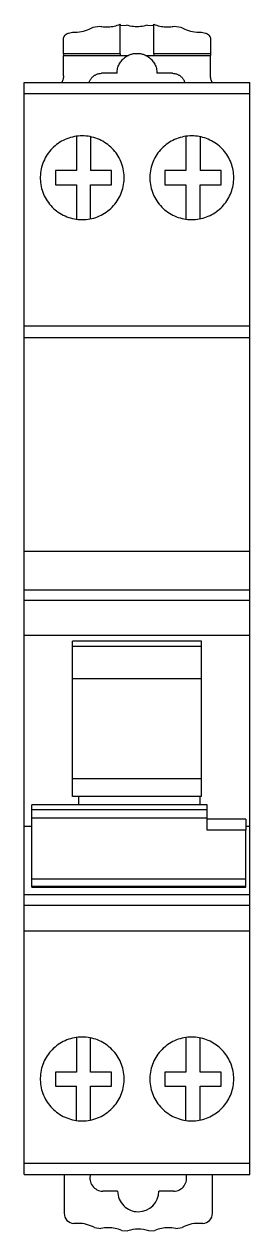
# Model space of a CAD drawing. Header units: millimetres. Extents: x 3609 to 5941, y 2453 to 3731.
# Drawn here: x 4960.2 to 4976.9, y 3361.1 to 3450.8 of the extents above; entities that cross this region are included whole.
import ezdxf

# ---------------------------------------------------------------- set-up
doc = ezdxf.new("R2010")
doc.units = ezdxf.units.MM

msp = doc.modelspace()

# ---------------------------------------------------------------- linework, layer by layer
for p, q in [((4965.133, 3450.499), (4965.272, 3450.576)), ((4965.272, 3450.576), (4965.753, 3450.654)), ((4965.753, 3450.654), (4965.843, 3450.636)), ((4965.843, 3450.636), (4965.933, 3450.621)), ((4965.933, 3450.621), (4966.023, 3450.61)), ((4966.023, 3450.61), (4966.112, 3450.602)), ((4966.112, 3450.602), (4966.201, 3450.597)), ((4966.201, 3450.597), (4966.289, 3450.595)), ((4966.289, 3450.595), (4966.403, 3450.598)), ((4966.403, 3450.598), (4966.516, 3450.606)), ((4966.516, 3450.606), (4966.628, 3450.619)), ((4966.628, 3450.619), (4966.74, 3450.637)), ((4966.74, 3450.637), (4966.851, 3450.66)), ((4966.851, 3450.66), (4966.962, 3450.688)), ((4966.962, 3450.688), (4967.072, 3450.722)), ((4967.072, 3450.722), (4967.182, 3450.762)), ((4967.182, 3450.762), (4967.291, 3450.807)), ((4967.299, 3450.747), (4967.291, 3450.807)), ((4967.291, 3448.596), (4967.291, 3450.807)), ((4967.291, 3450.747), (4967.299, 3450.747)), ((4967.303, 3450.715), (4967.299, 3450.747)), ((4967.303, 3450.715), (4967.76, 3450.737)), ((4967.889, 3450.697), (4967.76, 3450.737)), ((4968.018, 3450.665), (4967.889, 3450.697)), ((4968.148, 3450.64), (4968.018, 3450.665)), ((4968.277, 3450.623), (4968.148, 3450.64)), ((4968.406, 3450.612), (4968.277, 3450.623)), ((4968.536, 3450.609), (4968.406, 3450.612)), ((4968.665, 3450.612), (4968.536, 3450.609)), ((4968.795, 3450.623), (4968.665, 3450.612)), ((4968.924, 3450.64), (4968.795, 3450.623)), ((4969.053, 3450.665), (4968.924, 3450.64)), ((4969.183, 3450.697), (4969.053, 3450.665)), ((4969.312, 3450.737), (4969.183, 3450.697)), ((4969.312, 3450.737), (4969.769, 3450.715)), ((4969.769, 3450.715), (4969.773, 3450.747)), ((4969.773, 3450.747), (4969.781, 3450.807)), ((4969.773, 3450.747), (4969.781, 3450.747)), ((4969.781, 3450.807), (4969.89, 3450.762)), ((4969.781, 3448.596), (4969.781, 3450.807)), ((4969.89, 3450.762), (4970, 3450.723)), ((4970, 3450.723), (4970.111, 3450.689)), ((4970.111, 3450.689), (4970.222, 3450.66)), ((4970.222, 3450.66), (4970.334, 3450.637)), ((4970.334, 3450.637), (4970.446, 3450.619)), ((4970.446, 3450.619), (4970.559, 3450.606)), ((4970.559, 3450.606), (4970.672, 3450.598)), ((4970.672, 3450.598), (4970.786, 3450.596)), ((4970.786, 3450.596), (4970.873, 3450.597)), ((4970.873, 3450.597), (4970.961, 3450.602)), ((4970.961, 3450.602), (4971.049, 3450.61)), ((4971.049, 3450.61), (4971.137, 3450.621)), ((4971.137, 3450.621), (4971.226, 3450.635)), ((4971.226, 3450.635), (4971.315, 3450.652)), ((4971.315, 3450.652), (4971.795, 3450.576)), ((4971.795, 3450.576), (4971.934, 3450.499)), ((4963.078, 3448.596), (4963.079, 3449.722)), ((4963.079, 3449.722), (4963.082, 3449.75)), ((4963.082, 3449.75), (4963.087, 3449.778)), ((4963.087, 3449.778), (4963.093, 3449.804)), ((4963.093, 3449.804), (4963.101, 3449.829)), ((4963.101, 3449.829), (4963.109, 3449.853)), ((4963.109, 3449.853), (4963.119, 3449.876)), ((4963.119, 3449.876), (4963.13, 3449.898)), ((4963.13, 3449.898), (4963.142, 3449.919)), ((4963.142, 3449.919), (4963.156, 3449.939)), ((4963.156, 3449.939), (4963.17, 3449.959)), ((4963.17, 3449.959), (4963.184, 3449.977)), ((4963.184, 3449.977), (4963.2, 3449.995)), ((4963.2, 3449.995), (4963.217, 3450.012)), ((4963.217, 3450.012), (4963.234, 3450.029)), ((4963.234, 3450.029), (4963.252, 3450.045)), ((4963.252, 3450.045), (4963.272, 3450.059)), ((4963.272, 3450.059), (4963.292, 3450.073)), ((4963.292, 3450.073), (4963.313, 3450.086)), ((4963.313, 3450.086), (4963.336, 3450.098)), ((4963.336, 3450.098), (4963.36, 3450.108)), ((4963.36, 3450.108), (4963.385, 3450.118)), ((4963.385, 3450.118), (4963.412, 3450.126)), ((4963.412, 3450.126), (4963.44, 3450.133)), ((4963.44, 3450.133), (4963.753, 3450.218)), ((4963.753, 3450.218), (4963.785, 3450.216)), ((4963.785, 3450.216), (4963.818, 3450.214)), ((4963.818, 3450.214), (4963.85, 3450.213)), ((4963.85, 3450.213), (4963.882, 3450.212)), ((4963.882, 3450.212), (4963.914, 3450.211)), ((4963.914, 3450.211), (4963.945, 3450.211)), ((4963.945, 3450.211), (4964.101, 3450.216)), ((4964.101, 3450.216), (4964.255, 3450.23)), ((4964.255, 3450.23), (4964.407, 3450.252)), ((4964.407, 3450.252), (4964.556, 3450.284)), ((4964.556, 3450.284), (4964.704, 3450.324)), ((4964.704, 3450.324), (4964.849, 3450.373)), ((4964.849, 3450.373), (4964.992, 3450.432)), ((4964.992, 3450.432), (4965.133, 3450.499)), ((4971.934, 3450.499), (4972.076, 3450.432)), ((4972.076, 3450.432), (4972.219, 3450.373)), ((4972.219, 3450.373), (4972.365, 3450.324)), ((4972.365, 3450.324), (4972.513, 3450.284)), ((4972.513, 3450.284), (4972.663, 3450.252)), ((4972.663, 3450.252), (4972.815, 3450.23)), ((4972.815, 3450.23), (4972.969, 3450.216)), ((4972.969, 3450.216), (4973.126, 3450.211)), ((4973.126, 3450.211), (4973.158, 3450.211)), ((4973.158, 3450.211), (4973.19, 3450.212)), ((4973.19, 3450.212), (4973.222, 3450.213)), ((4973.222, 3450.213), (4973.254, 3450.214)), ((4973.254, 3450.214), (4973.286, 3450.216)), ((4973.286, 3450.216), (4973.319, 3450.218)), ((4973.319, 3450.218), (4973.632, 3450.133)), ((4973.632, 3450.133), (4973.66, 3450.126)), ((4973.66, 3450.126), (4973.686, 3450.118)), ((4973.686, 3450.118), (4973.712, 3450.108)), ((4973.712, 3450.108), (4973.735, 3450.097)), ((4973.735, 3450.097), (4973.758, 3450.086)), ((4973.758, 3450.086), (4973.78, 3450.073)), ((4973.78, 3450.073), (4973.8, 3450.059)), ((4973.8, 3450.059), (4973.819, 3450.044)), ((4973.819, 3450.044), (4973.837, 3450.029)), ((4973.837, 3450.029), (4973.855, 3450.012)), ((4973.855, 3450.012), (4973.871, 3449.995)), ((4973.871, 3449.995), (4973.887, 3449.977)), ((4973.887, 3449.977), (4973.902, 3449.959)), ((4973.902, 3449.959), (4973.916, 3449.939)), ((4973.916, 3449.939), (4973.929, 3449.919)), ((4973.929, 3449.919), (4973.941, 3449.898)), ((4973.941, 3449.898), (4973.952, 3449.876)), ((4973.952, 3449.876), (4973.962, 3449.853)), ((4973.962, 3449.853), (4973.971, 3449.829)), ((4973.971, 3449.829), (4973.978, 3449.804)), ((4973.978, 3449.804), (4973.984, 3449.778)), ((4973.984, 3449.778), (4973.989, 3449.75)), ((4973.989, 3449.75), (4973.993, 3449.722)), ((4973.993, 3449.722), (4973.994, 3448.596)), ((4963.077, 3446.956), (4963.078, 3448.485)), ((4967.291, 3448.596), (4963.078, 3448.596)), ((4963.078, 3448.596), (4963.078, 3448.485)), ((4963.078, 3448.485), (4967.291, 3448.485)), ((4967.216, 3447.829), (4967.256, 3447.902)), ((4967.256, 3447.902), (4967.3, 3447.972)), ((4967.291, 3448.596), (4967.291, 3448.485)), ((4967.291, 3448.485), (4967.888, 3448.485)), ((4967.3, 3447.972), (4967.348, 3448.04)), ((4967.348, 3448.04), (4967.4, 3448.105)), ((4967.4, 3448.105), (4967.456, 3448.168)), ((4967.456, 3448.168), (4967.516, 3448.228)), ((4967.516, 3448.228), (4967.581, 3448.286)), ((4967.581, 3448.286), (4967.65, 3448.34)), ((4967.65, 3448.34), (4967.724, 3448.392)), ((4967.724, 3448.392), (4967.803, 3448.44)), ((4967.803, 3448.44), (4967.888, 3448.485)), ((4967.888, 3448.485), (4967.953, 3448.515)), ((4967.953, 3448.515), (4968.018, 3448.541)), ((4968.018, 3448.541), (4968.082, 3448.563)), ((4968.082, 3448.563), (4968.147, 3448.583)), ((4968.147, 3448.583), (4968.212, 3448.599)), ((4968.212, 3448.599), (4968.277, 3448.612)), ((4968.277, 3448.612), (4968.342, 3448.621)), ((4968.342, 3448.621), (4968.406, 3448.628)), ((4968.406, 3448.628), (4968.471, 3448.632)), ((4968.471, 3448.632), (4968.536, 3448.634)), ((4968.536, 3448.634), (4968.601, 3448.632)), ((4968.601, 3448.632), (4968.665, 3448.628)), ((4968.665, 3448.628), (4968.73, 3448.621)), ((4968.73, 3448.621), (4968.795, 3448.612)), ((4968.795, 3448.612), (4968.86, 3448.599)), ((4968.86, 3448.599), (4968.925, 3448.583)), ((4968.925, 3448.583), (4968.989, 3448.563)), ((4968.989, 3448.563), (4969.054, 3448.541)), ((4969.054, 3448.541), (4969.119, 3448.515)), ((4969.119, 3448.515), (4969.184, 3448.485)), ((4969.184, 3448.485), (4969.781, 3448.485)), ((4969.184, 3448.485), (4969.269, 3448.44)), ((4969.269, 3448.44), (4969.348, 3448.392)), ((4969.348, 3448.392), (4969.422, 3448.34)), ((4969.422, 3448.34), (4969.491, 3448.286)), ((4969.491, 3448.286), (4969.556, 3448.228)), ((4969.556, 3448.228), (4969.616, 3448.168)), ((4969.616, 3448.168), (4969.672, 3448.105)), ((4969.672, 3448.105), (4969.724, 3448.04)), ((4969.724, 3448.04), (4969.772, 3447.972)), ((4969.772, 3447.972), (4969.816, 3447.902)), ((4973.994, 3448.596), (4969.781, 3448.596)), ((4969.781, 3448.596), (4969.781, 3448.485)), ((4969.781, 3448.485), (4973.994, 3448.485)), ((4969.816, 3447.902), (4969.856, 3447.829)), ((4973.994, 3448.596), (4973.994, 3448.485)), ((4973.995, 3446.956), (4973.994, 3448.485)), ((4965.314, 3446.948), (4965.35, 3446.975)), ((4965.35, 3446.975), (4965.389, 3447)), ((4965.389, 3447), (4965.429, 3447.024)), ((4965.429, 3447.024), (4965.471, 3447.047)), ((4965.471, 3447.047), (4965.515, 3447.067)), ((4965.515, 3447.067), (4965.561, 3447.086)), ((4965.561, 3447.086), (4965.61, 3447.103)), ((4965.61, 3447.103), (4965.661, 3447.118)), ((4965.661, 3447.118), (4965.715, 3447.131)), ((4965.715, 3447.131), (4965.773, 3447.141)), ((4965.773, 3447.141), (4965.835, 3447.147)), ((4965.835, 3447.147), (4965.902, 3447.149)), ((4967.051, 3447.149), (4965.902, 3447.149)), ((4967.051, 3447.149), (4967.054, 3447.245)), ((4967.054, 3447.245), (4967.063, 3447.337)), ((4967.063, 3447.337), (4967.077, 3447.426)), ((4967.077, 3447.426), (4967.096, 3447.512)), ((4967.096, 3447.512), (4967.12, 3447.595)), ((4967.12, 3447.595), (4967.148, 3447.676)), ((4967.148, 3447.676), (4967.18, 3447.754)), ((4967.18, 3447.754), (4967.216, 3447.829)), ((4969.856, 3447.829), (4969.892, 3447.754)), ((4969.892, 3447.754), (4969.924, 3447.676)), ((4969.924, 3447.676), (4969.952, 3447.595)), ((4969.952, 3447.595), (4969.975, 3447.512)), ((4969.975, 3447.512), (4969.994, 3447.426)), ((4969.994, 3447.426), (4970.009, 3447.337)), ((4970.009, 3447.337), (4970.017, 3447.245)), ((4970.017, 3447.245), (4970.02, 3447.149)), ((4971.17, 3447.149), (4970.02, 3447.149)), ((4971.17, 3447.149), (4971.237, 3447.147)), ((4971.237, 3447.147), (4971.299, 3447.141)), ((4971.299, 3447.141), (4971.357, 3447.131)), ((4971.357, 3447.131), (4971.411, 3447.118)), ((4971.411, 3447.118), (4971.462, 3447.103)), ((4971.462, 3447.103), (4971.511, 3447.086)), ((4971.511, 3447.086), (4971.557, 3447.067)), ((4971.557, 3447.067), (4971.601, 3447.047)), ((4971.601, 3447.047), (4971.643, 3447.024)), ((4971.643, 3447.024), (4971.683, 3447)), ((4971.683, 3447), (4971.721, 3446.975)), ((4971.721, 3446.975), (4971.758, 3446.948)), ((4960.156, 3445.649), (4960.156, 3446.479)), ((4960.156, 3446.479), (4976.916, 3446.479)), ((4962.979, 3446.535), (4962.948, 3446.479)), ((4963.006, 3446.595), (4962.979, 3446.535)), ((4963.029, 3446.658), (4963.006, 3446.595)), ((4963.049, 3446.724), (4963.029, 3446.658)), ((4963.064, 3446.796), (4963.049, 3446.724)), ((4963.074, 3446.873), (4963.064, 3446.796)), ((4963.077, 3446.956), (4963.074, 3446.873)), ((4964.989, 3446.479), (4965.003, 3446.523)), ((4965.003, 3446.523), (4965.02, 3446.566)), ((4965.02, 3446.566), (4965.039, 3446.607)), ((4965.039, 3446.607), (4965.059, 3446.647)), ((4965.059, 3446.647), (4965.081, 3446.685)), ((4965.081, 3446.685), (4965.105, 3446.722)), ((4965.105, 3446.722), (4965.13, 3446.758)), ((4965.13, 3446.758), (4965.157, 3446.793)), ((4965.157, 3446.793), (4965.185, 3446.827)), ((4965.185, 3446.827), (4965.215, 3446.859)), ((4965.215, 3446.859), (4965.246, 3446.89)), ((4965.246, 3446.89), (4965.279, 3446.919)), ((4965.279, 3446.919), (4965.314, 3446.948)), ((4971.758, 3446.948), (4971.792, 3446.919)), ((4971.792, 3446.919), (4971.825, 3446.89)), ((4971.825, 3446.89), (4971.857, 3446.859)), ((4971.857, 3446.859), (4971.887, 3446.827)), ((4971.887, 3446.827), (4971.915, 3446.793)), ((4971.915, 3446.793), (4971.942, 3446.758)), ((4971.942, 3446.758), (4971.967, 3446.722)), ((4971.967, 3446.722), (4971.99, 3446.685)), ((4971.99, 3446.685), (4972.013, 3446.647)), ((4972.013, 3446.647), (4972.033, 3446.607)), ((4972.033, 3446.607), (4972.051, 3446.566)), ((4972.051, 3446.566), (4972.068, 3446.523)), ((4972.068, 3446.523), (4972.083, 3446.479)), ((4973.998, 3446.873), (4973.995, 3446.956)), ((4974.008, 3446.796), (4973.998, 3446.873)), ((4974.023, 3446.724), (4974.008, 3446.796)), ((4974.042, 3446.658), (4974.023, 3446.724)), ((4974.066, 3446.595), (4974.042, 3446.658)), ((4974.093, 3446.535), (4974.066, 3446.595)), ((4974.123, 3446.479), (4974.093, 3446.535)), ((4976.916, 3445.649), (4976.916, 3446.479)), ((4960.156, 3428.378), (4960.156, 3445.649)), ((4960.156, 3445.649), (4976.916, 3445.649)), ((4976.916, 3428.378), (4976.916, 3445.649)), ((4964.319, 3442.494), (4964.173, 3442.484)), ((4964.466, 3442.498), (4964.319, 3442.494)), ((4964.613, 3442.494), (4964.466, 3442.498)), ((4964.758, 3442.484), (4964.613, 3442.494)), ((4972.459, 3442.494), (4972.314, 3442.484)), ((4972.606, 3442.498), (4972.459, 3442.494)), ((4972.747, 3442.494), (4972.606, 3442.498)), ((4972.886, 3442.485), (4972.747, 3442.494)), ((4962.342, 3441.662), (4962.238, 3441.561)), ((4962.451, 3441.759), (4962.342, 3441.662)), ((4962.564, 3441.851), (4962.451, 3441.759)), ((4962.682, 3441.937), (4962.564, 3441.851)), ((4962.804, 3442.018), (4962.682, 3441.937)), ((4962.929, 3442.093), (4962.804, 3442.018)), ((4963.058, 3442.162), (4962.929, 3442.093)), ((4963.19, 3442.225), (4963.058, 3442.162)), ((4963.325, 3442.282), (4963.19, 3442.225)), ((4963.463, 3442.332), (4963.325, 3442.282)), ((4963.602, 3442.376), (4963.463, 3442.332)), ((4963.744, 3442.413), (4963.602, 3442.376)), ((4963.886, 3442.443), (4963.744, 3442.413)), ((4964.029, 3442.467), (4963.886, 3442.443)), ((4964.173, 3442.484), (4964.029, 3442.467)), ((4964.035, 3442.468), (4964.035, 3439.919)), ((4964.903, 3442.467), (4964.758, 3442.484)), ((4965.046, 3442.443), (4964.903, 3442.467)), ((4965.188, 3442.413), (4965.046, 3442.443)), ((4965.088, 3442.435), (4965.088, 3439.919)), ((4965.329, 3442.375), (4965.188, 3442.413)), ((4965.469, 3442.332), (4965.329, 3442.375)), ((4965.606, 3442.281), (4965.469, 3442.332)), ((4965.742, 3442.225), (4965.606, 3442.281)), ((4965.874, 3442.161), (4965.742, 3442.225)), ((4966.003, 3442.092), (4965.874, 3442.161)), ((4966.128, 3442.017), (4966.003, 3442.092)), ((4966.25, 3441.936), (4966.128, 3442.017)), ((4966.368, 3441.85), (4966.25, 3441.936)), ((4966.481, 3441.758), (4966.368, 3441.85)), ((4966.59, 3441.662), (4966.481, 3441.758)), ((4966.695, 3441.56), (4966.59, 3441.662)), ((4970.482, 3441.662), (4970.378, 3441.56)), ((4970.591, 3441.759), (4970.482, 3441.662)), ((4970.705, 3441.851), (4970.591, 3441.759)), ((4970.822, 3441.937), (4970.705, 3441.851)), ((4970.944, 3442.018), (4970.822, 3441.937)), ((4971.07, 3442.093), (4970.944, 3442.018)), ((4971.199, 3442.162), (4971.07, 3442.093)), ((4971.331, 3442.225), (4971.199, 3442.162)), ((4971.466, 3442.282), (4971.331, 3442.225)), ((4971.603, 3442.332), (4971.466, 3442.282)), ((4971.743, 3442.376), (4971.603, 3442.332)), ((4971.884, 3442.413), (4971.743, 3442.376)), ((4972.026, 3442.443), (4971.884, 3442.413)), ((4972.169, 3442.467), (4972.026, 3442.443)), ((4972.314, 3442.484), (4972.169, 3442.467)), ((4972.175, 3442.468), (4972.175, 3439.919)), ((4973.024, 3442.47), (4972.886, 3442.485)), ((4973.161, 3442.448), (4973.024, 3442.47)), ((4973.298, 3442.42), (4973.161, 3442.448)), ((4973.229, 3442.435), (4973.229, 3439.919)), ((4973.433, 3442.386), (4973.298, 3442.42)), ((4973.567, 3442.346), (4973.433, 3442.386)), ((4973.699, 3442.3), (4973.567, 3442.346)), ((4973.829, 3442.248), (4973.699, 3442.3)), ((4973.957, 3442.19), (4973.829, 3442.248)), ((4974.081, 3442.127), (4973.957, 3442.19)), ((4974.203, 3442.058), (4974.081, 3442.127)), ((4974.321, 3441.984), (4974.203, 3442.058)), ((4974.436, 3441.904), (4974.321, 3441.984)), ((4974.547, 3441.82), (4974.436, 3441.904)), ((4974.654, 3441.73), (4974.547, 3441.82)), ((4974.758, 3441.636), (4974.654, 3441.73)), ((4974.857, 3441.537), (4974.758, 3441.636)), ((4961.654, 3440.726), (4961.594, 3440.593)), ((4961.72, 3440.856), (4961.654, 3440.726)), ((4961.792, 3440.983), (4961.72, 3440.856)), ((4961.87, 3441.106), (4961.792, 3440.983)), ((4961.954, 3441.226), (4961.87, 3441.106)), ((4962.043, 3441.342), (4961.954, 3441.226)), ((4962.138, 3441.454), (4962.043, 3441.342)), ((4962.238, 3441.561), (4962.138, 3441.454)), ((4966.794, 3441.453), (4966.695, 3441.56)), ((4966.889, 3441.341), (4966.794, 3441.453)), ((4966.978, 3441.225), (4966.889, 3441.341)), ((4967.062, 3441.105), (4966.978, 3441.225)), ((4967.14, 3440.982), (4967.062, 3441.105)), ((4967.212, 3440.855), (4967.14, 3440.982)), ((4967.278, 3440.725), (4967.212, 3440.855)), ((4967.337, 3440.593), (4967.278, 3440.725)), ((4969.794, 3440.726), (4969.735, 3440.593)), ((4969.86, 3440.856), (4969.794, 3440.726)), ((4969.932, 3440.983), (4969.86, 3440.856)), ((4970.01, 3441.106), (4969.932, 3440.983)), ((4970.094, 3441.226), (4970.01, 3441.106)), ((4970.184, 3441.342), (4970.094, 3441.226)), ((4970.278, 3441.454), (4970.184, 3441.342)), ((4970.378, 3441.56), (4970.278, 3441.454)), ((4974.951, 3441.434), (4974.857, 3441.537)), ((4975.041, 3441.327), (4974.951, 3441.434)), ((4975.126, 3441.216), (4975.041, 3441.327)), ((4975.205, 3441.101), (4975.126, 3441.216)), ((4975.28, 3440.982), (4975.205, 3441.101)), ((4975.349, 3440.861), (4975.28, 3440.982)), ((4975.413, 3440.736), (4975.349, 3440.861)), ((4975.471, 3440.609), (4975.413, 3440.736)), ((4961.391, 3439.892), (4961.371, 3439.747)), ((4961.419, 3440.036), (4961.391, 3439.892)), ((4961.453, 3440.179), (4961.419, 3440.036)), ((4961.494, 3440.32), (4961.453, 3440.179)), ((4961.541, 3440.458), (4961.494, 3440.32)), ((4961.594, 3440.593), (4961.541, 3440.458)), ((4962.472, 3439.919), (4962.472, 3438.865)), ((4964.035, 3439.919), (4962.472, 3439.919)), ((4966.651, 3439.919), (4965.088, 3439.919)), ((4966.651, 3438.865), (4966.651, 3439.919)), ((4967.391, 3440.457), (4967.337, 3440.593)), ((4967.438, 3440.319), (4967.391, 3440.457)), ((4967.478, 3440.179), (4967.438, 3440.319)), ((4967.512, 3440.036), (4967.478, 3440.179)), ((4967.54, 3439.892), (4967.512, 3440.036)), ((4967.56, 3439.748), (4967.54, 3439.892)), ((4969.532, 3439.892), (4969.511, 3439.747)), ((4969.559, 3440.036), (4969.532, 3439.892)), ((4969.593, 3440.179), (4969.559, 3440.036)), ((4969.634, 3440.319), (4969.593, 3440.179)), ((4969.681, 3440.458), (4969.634, 3440.319)), ((4969.735, 3440.593), (4969.681, 3440.458)), ((4970.612, 3439.919), (4970.612, 3438.865)), ((4972.175, 3439.919), (4970.612, 3439.919)), ((4974.792, 3439.919), (4973.229, 3439.919)), ((4974.792, 3438.865), (4974.792, 3439.919)), ((4975.523, 3440.479), (4975.471, 3440.609)), ((4975.569, 3440.346), (4975.523, 3440.479)), ((4975.61, 3440.212), (4975.569, 3440.346)), ((4975.644, 3440.077), (4975.61, 3440.212)), ((4975.672, 3439.94), (4975.644, 3440.077)), ((4975.694, 3439.803), (4975.672, 3439.94)), ((4975.71, 3439.664), (4975.694, 3439.803)), ((4961.357, 3439.602), (4961.35, 3439.457)), ((4961.35, 3439.457), (4961.35, 3439.311)), ((4961.35, 3439.311), (4961.357, 3439.165)), ((4961.371, 3439.747), (4961.357, 3439.602)), ((4961.357, 3439.165), (4961.37, 3439.02)), ((4961.37, 3439.02), (4961.391, 3438.875)), ((4967.54, 3438.875), (4967.561, 3439.02)), ((4967.574, 3439.602), (4967.56, 3439.748)), ((4967.561, 3439.02), (4967.575, 3439.166)), ((4967.581, 3439.457), (4967.574, 3439.602)), ((4967.575, 3439.166), (4967.581, 3439.311)), ((4967.581, 3439.311), (4967.581, 3439.457)), ((4969.497, 3439.602), (4969.49, 3439.456)), ((4969.49, 3439.456), (4969.49, 3439.311)), ((4969.49, 3439.311), (4969.497, 3439.165)), ((4969.511, 3439.747), (4969.497, 3439.602)), ((4969.497, 3439.165), (4969.511, 3439.02)), ((4969.511, 3439.02), (4969.532, 3438.875)), ((4975.673, 3438.829), (4975.695, 3438.967)), ((4975.695, 3438.967), (4975.71, 3439.105)), ((4975.719, 3439.525), (4975.71, 3439.664)), ((4975.71, 3439.105), (4975.719, 3439.244)), ((4975.723, 3439.385), (4975.719, 3439.525)), ((4975.719, 3439.244), (4975.723, 3439.385)), ((4961.391, 3438.875), (4961.418, 3438.731)), ((4961.418, 3438.731), (4961.452, 3438.588)), ((4961.452, 3438.588), (4961.493, 3438.448)), ((4961.493, 3438.448), (4961.54, 3438.31)), ((4961.54, 3438.31), (4961.593, 3438.174)), ((4961.593, 3438.174), (4961.653, 3438.041)), ((4961.653, 3438.041), (4961.719, 3437.911)), ((4962.472, 3438.865), (4964.035, 3438.865)), ((4964.035, 3438.865), (4964.035, 3436.297)), ((4965.088, 3438.865), (4966.651, 3438.865)), ((4965.088, 3436.33), (4965.088, 3438.865)), ((4967.212, 3437.91), (4967.278, 3438.041)), ((4967.278, 3438.041), (4967.338, 3438.173)), ((4967.338, 3438.173), (4967.391, 3438.309)), ((4967.391, 3438.309), (4967.438, 3438.448)), ((4967.438, 3438.448), (4967.479, 3438.588)), ((4967.479, 3438.588), (4967.513, 3438.731)), ((4967.513, 3438.731), (4967.54, 3438.875)), ((4969.532, 3438.875), (4969.559, 3438.731)), ((4969.559, 3438.731), (4969.593, 3438.588)), ((4969.593, 3438.588), (4969.633, 3438.448)), ((4969.633, 3438.448), (4969.68, 3438.309)), ((4969.68, 3438.309), (4969.734, 3438.174)), ((4969.734, 3438.174), (4969.793, 3438.041)), ((4969.793, 3438.041), (4969.859, 3437.911)), ((4970.612, 3438.865), (4972.175, 3438.865)), ((4972.175, 3438.865), (4972.175, 3436.297)), ((4973.229, 3438.865), (4974.792, 3438.865)), ((4973.229, 3436.33), (4973.229, 3438.865)), ((4975.351, 3437.908), (4975.415, 3438.033)), ((4975.415, 3438.033), (4975.473, 3438.161)), ((4975.473, 3438.161), (4975.525, 3438.291)), ((4975.525, 3438.291), (4975.571, 3438.423)), ((4975.571, 3438.423), (4975.611, 3438.557)), ((4975.611, 3438.557), (4975.645, 3438.693)), ((4975.645, 3438.693), (4975.673, 3438.829)), ((4961.719, 3437.911), (4961.791, 3437.784)), ((4961.791, 3437.784), (4961.869, 3437.661)), ((4961.869, 3437.661), (4961.953, 3437.54)), ((4961.953, 3437.54), (4962.042, 3437.424)), ((4962.042, 3437.424), (4962.137, 3437.313)), ((4962.137, 3437.313), (4962.236, 3437.206)), ((4962.236, 3437.206), (4962.341, 3437.104)), ((4962.341, 3437.104), (4962.45, 3437.007)), ((4966.48, 3437.006), (4966.59, 3437.103)), ((4966.59, 3437.103), (4966.694, 3437.205)), ((4966.694, 3437.205), (4966.794, 3437.312)), ((4966.794, 3437.312), (4966.888, 3437.424)), ((4966.888, 3437.424), (4966.978, 3437.54)), ((4966.978, 3437.54), (4967.062, 3437.66)), ((4967.062, 3437.66), (4967.14, 3437.783)), ((4967.14, 3437.783), (4967.212, 3437.91)), ((4969.859, 3437.911), (4969.931, 3437.784)), ((4969.931, 3437.784), (4970.009, 3437.66)), ((4970.009, 3437.66), (4970.093, 3437.54)), ((4970.093, 3437.54), (4970.183, 3437.424)), ((4970.183, 3437.424), (4970.277, 3437.313)), ((4970.277, 3437.313), (4970.377, 3437.206)), ((4970.377, 3437.206), (4970.481, 3437.104)), ((4970.481, 3437.104), (4970.59, 3437.007)), ((4974.657, 3437.037), (4974.76, 3437.131)), ((4974.76, 3437.131), (4974.859, 3437.23)), ((4974.859, 3437.23), (4974.954, 3437.334)), ((4974.954, 3437.334), (4975.043, 3437.441)), ((4975.043, 3437.441), (4975.128, 3437.553)), ((4975.128, 3437.553), (4975.208, 3437.668)), ((4975.208, 3437.668), (4975.282, 3437.786)), ((4975.282, 3437.786), (4975.351, 3437.908)), ((4962.45, 3437.007), (4962.563, 3436.915)), ((4962.563, 3436.915), (4962.681, 3436.829)), ((4962.681, 3436.829), (4962.803, 3436.748)), ((4962.803, 3436.748), (4962.929, 3436.673)), ((4962.929, 3436.673), (4963.058, 3436.604)), ((4963.058, 3436.604), (4963.19, 3436.54)), ((4963.19, 3436.54), (4963.325, 3436.484)), ((4963.325, 3436.484), (4963.463, 3436.433)), ((4963.463, 3436.433), (4963.602, 3436.39)), ((4963.602, 3436.39), (4963.743, 3436.352)), ((4963.743, 3436.352), (4963.885, 3436.322)), ((4963.885, 3436.322), (4964.029, 3436.298)), ((4964.029, 3436.298), (4964.173, 3436.281)), ((4964.173, 3436.281), (4964.319, 3436.271)), ((4964.319, 3436.271), (4964.466, 3436.267)), ((4964.466, 3436.267), (4964.612, 3436.271)), ((4964.612, 3436.271), (4964.758, 3436.281)), ((4964.758, 3436.281), (4964.902, 3436.298)), ((4964.902, 3436.298), (4965.045, 3436.322)), ((4965.045, 3436.322), (4965.187, 3436.352)), ((4965.187, 3436.352), (4965.329, 3436.389)), ((4965.329, 3436.389), (4965.468, 3436.433)), ((4965.468, 3436.433), (4965.606, 3436.483)), ((4965.606, 3436.483), (4965.741, 3436.54)), ((4965.741, 3436.54), (4965.873, 3436.603)), ((4965.873, 3436.603), (4966.002, 3436.672)), ((4966.002, 3436.672), (4966.127, 3436.747)), ((4966.127, 3436.747), (4966.249, 3436.828)), ((4966.249, 3436.828), (4966.367, 3436.914)), ((4966.367, 3436.914), (4966.48, 3437.006)), ((4970.59, 3437.007), (4970.704, 3436.915)), ((4970.704, 3436.915), (4970.822, 3436.829)), ((4970.822, 3436.829), (4970.944, 3436.748)), ((4970.944, 3436.748), (4971.069, 3436.673)), ((4971.069, 3436.673), (4971.198, 3436.603)), ((4971.198, 3436.603), (4971.331, 3436.54)), ((4971.331, 3436.54), (4971.466, 3436.484)), ((4971.466, 3436.484), (4971.603, 3436.433)), ((4971.603, 3436.433), (4971.743, 3436.39)), ((4971.743, 3436.39), (4971.884, 3436.352)), ((4971.884, 3436.352), (4972.026, 3436.322)), ((4972.026, 3436.322), (4972.169, 3436.298)), ((4972.169, 3436.298), (4972.314, 3436.281)), ((4972.314, 3436.281), (4972.459, 3436.271)), ((4972.459, 3436.271), (4972.606, 3436.267)), ((4972.606, 3436.267), (4972.747, 3436.271)), ((4972.747, 3436.271), (4972.886, 3436.28)), ((4972.886, 3436.28), (4973.024, 3436.296)), ((4973.024, 3436.296), (4973.161, 3436.317)), ((4973.161, 3436.317), (4973.298, 3436.345)), ((4973.298, 3436.345), (4973.434, 3436.379)), ((4973.434, 3436.379), (4973.568, 3436.42)), ((4973.568, 3436.42), (4973.7, 3436.466)), ((4973.7, 3436.466), (4973.83, 3436.518)), ((4973.83, 3436.518), (4973.958, 3436.576)), ((4973.958, 3436.576), (4974.083, 3436.639)), ((4974.083, 3436.639), (4974.204, 3436.708)), ((4974.204, 3436.708), (4974.323, 3436.783)), ((4974.323, 3436.783), (4974.438, 3436.862)), ((4974.438, 3436.862), (4974.549, 3436.947)), ((4974.549, 3436.947), (4974.657, 3437.037)), ((4960.156, 3427.498), (4960.156, 3428.378)), ((4960.156, 3428.378), (4976.916, 3428.378)), ((4976.916, 3427.498), (4976.916, 3428.378)), ((4960.156, 3411.618), (4960.156, 3427.498)), ((4960.156, 3427.498), (4976.916, 3427.498)), ((4976.916, 3411.618), (4976.916, 3427.498)), ((4960.156, 3408.745), (4960.156, 3411.618)), ((4960.156, 3411.618), (4976.916, 3411.618)), ((4976.916, 3408.745), (4976.916, 3411.618)), ((4960.156, 3407.979), (4960.156, 3408.745)), ((4960.156, 3408.745), (4976.916, 3408.745)), ((4976.916, 3407.979), (4976.916, 3408.745)), ((4960.156, 3405.377), (4960.156, 3407.979)), ((4960.156, 3407.979), (4976.916, 3407.979)), ((4976.916, 3405.377), (4976.916, 3407.979)), ((4960.156, 3391.173), (4960.156, 3405.377)), ((4960.156, 3405.377), (4976.916, 3405.377)), ((4963.747, 3393.373), (4963.747, 3404.92)), ((4973.324, 3404.92), (4963.747, 3404.92)), ((4973.324, 3393.373), (4973.324, 3404.92)), ((4976.916, 3391.173), (4976.916, 3405.377)), ((4973.324, 3404.513), (4963.747, 3404.513)), ((4973.324, 3402.12), (4963.747, 3402.12)), ((4963.747, 3394.712), (4973.324, 3394.712)), ((4964.226, 3393.373), (4963.747, 3393.373)), ((4973.229, 3393.373), (4964.226, 3393.373)), ((4964.226, 3392.749), (4964.226, 3393.373)), ((4973.324, 3393.373), (4973.229, 3393.373)), ((4973.229, 3392.749), (4973.229, 3393.373)), ((4973.755, 3392.749), (4960.731, 3392.749)), ((4960.731, 3392.392), (4960.731, 3392.749)), ((4960.731, 3391.793), (4960.731, 3392.392)), ((4960.731, 3392.392), (4973.755, 3392.392)), ((4973.755, 3392.392), (4973.755, 3392.749)), ((4973.755, 3391.793), (4973.755, 3392.392)), ((4976.916, 3386.088), (4976.916, 3392.462)), ((4960.731, 3391.793), (4973.755, 3391.793)), ((4960.731, 3391.6), (4960.731, 3391.793)), ((4960.731, 3391.397), (4960.731, 3391.6)), ((4960.731, 3391.186), (4960.731, 3391.397)), ((4973.755, 3391.671), (4973.755, 3391.793)), ((4976.628, 3391.685), (4973.755, 3391.685)), ((4973.755, 3391.544), (4973.755, 3391.671)), ((4973.755, 3391.414), (4973.755, 3391.544)), ((4973.755, 3391.28), (4973.755, 3391.414)), ((4976.628, 3391.685), (4976.628, 3390.858)), ((4960.156, 3386.088), (4960.156, 3391.173)), ((4960.156, 3391.173), (4960.731, 3391.173)), ((4960.731, 3390.966), (4960.731, 3391.186)), ((4960.731, 3390.739), (4960.731, 3390.966)), ((4960.731, 3390.505), (4960.731, 3390.739)), ((4960.731, 3390.266), (4960.731, 3390.505)), ((4973.755, 3391.142), (4973.755, 3391.28)), ((4973.755, 3391.002), (4973.755, 3391.142)), ((4973.755, 3390.858), (4973.755, 3391.002)), ((4976.628, 3390.858), (4973.755, 3390.858)), ((4976.628, 3391.173), (4976.916, 3391.173)), ((4976.628, 3390.682), (4976.628, 3390.858)), ((4976.628, 3390.503), (4976.628, 3390.682)), ((4976.628, 3390.32), (4976.628, 3390.503)), ((4960.731, 3390.021), (4960.731, 3390.266)), ((4960.731, 3389.772), (4960.731, 3390.021)), ((4960.731, 3389.521), (4960.731, 3389.772)), ((4976.628, 3390.135), (4976.628, 3390.32)), ((4976.628, 3389.947), (4976.628, 3390.135)), ((4976.628, 3389.756), (4976.628, 3389.947)), ((4976.628, 3389.564), (4976.628, 3389.756)), ((4976.628, 3389.37), (4976.628, 3389.564)), ((4960.731, 3389.266), (4960.731, 3389.521)), ((4960.731, 3389.01), (4960.731, 3389.266)), ((4960.731, 3388.754), (4960.731, 3389.01)), ((4960.731, 3388.498), (4960.731, 3388.754)), ((4976.628, 3389.175), (4976.628, 3389.37)), ((4976.628, 3388.979), (4976.628, 3389.175)), ((4976.628, 3388.783), (4976.628, 3388.979)), ((4976.628, 3388.587), (4976.628, 3388.783)), ((4960.731, 3388.243), (4960.731, 3388.498)), ((4960.731, 3387.99), (4960.731, 3388.243)), ((4960.731, 3387.74), (4960.731, 3387.99)), ((4976.628, 3388.392), (4976.628, 3388.587)), ((4976.628, 3388.198), (4976.628, 3388.392)), ((4976.628, 3388.005), (4976.628, 3388.198)), ((4976.628, 3387.813), (4976.628, 3388.005)), ((4976.628, 3387.624), (4976.628, 3387.813)), ((4960.731, 3387.494), (4960.731, 3387.74)), ((4960.731, 3387.252), (4960.731, 3387.494)), ((4960.731, 3387.252), (4976.628, 3387.252)), ((4960.731, 3386.706), (4960.731, 3387.252)), ((4976.628, 3387.437), (4976.628, 3387.624)), ((4976.628, 3387.252), (4976.628, 3387.437)), ((4976.628, 3386.706), (4976.628, 3387.252)), ((4960.156, 3385.281), (4960.156, 3386.088)), ((4960.156, 3386.088), (4976.916, 3386.088)), ((4960.731, 3386.614), (4960.731, 3386.706)), ((4960.731, 3386.706), (4976.628, 3386.706)), ((4960.731, 3386.614), (4976.628, 3386.614)), ((4976.628, 3386.614), (4976.628, 3386.706)), ((4976.916, 3385.281), (4976.916, 3386.088)), ((4960.156, 3383.366), (4960.156, 3385.281)), ((4960.156, 3385.281), (4976.916, 3385.281)), ((4976.916, 3383.366), (4976.916, 3385.281)), ((4960.156, 3366.095), (4960.156, 3383.366)), ((4960.156, 3383.366), (4976.916, 3383.366)), ((4976.916, 3366.095), (4976.916, 3383.366)), ((4963.191, 3375.204), (4963.058, 3375.141)), ((4963.326, 3375.261), (4963.191, 3375.204)), ((4963.463, 3375.311), (4963.326, 3375.261)), ((4963.603, 3375.355), (4963.463, 3375.311)), ((4963.744, 3375.392), (4963.603, 3375.355)), ((4963.886, 3375.422), (4963.744, 3375.392)), ((4964.029, 3375.446), (4963.886, 3375.422)), ((4964.173, 3375.463), (4964.029, 3375.446)), ((4964.035, 3375.447), (4964.035, 3372.879)), ((4964.319, 3375.473), (4964.173, 3375.463)), ((4964.466, 3375.477), (4964.319, 3375.473)), ((4964.613, 3375.473), (4964.466, 3375.477)), ((4964.758, 3375.463), (4964.613, 3375.473)), ((4964.903, 3375.446), (4964.758, 3375.463)), ((4965.046, 3375.422), (4964.903, 3375.446)), ((4965.188, 3375.392), (4965.046, 3375.422)), ((4965.088, 3372.879), (4965.088, 3375.414)), ((4965.329, 3375.355), (4965.188, 3375.392)), ((4965.469, 3375.311), (4965.329, 3375.355)), ((4965.606, 3375.261), (4965.469, 3375.311)), ((4965.741, 3375.204), (4965.606, 3375.261)), ((4965.873, 3375.141), (4965.741, 3375.204)), ((4971.331, 3375.204), (4971.199, 3375.141)), ((4971.466, 3375.261), (4971.331, 3375.204)), ((4971.604, 3375.311), (4971.466, 3375.261)), ((4971.743, 3375.355), (4971.604, 3375.311)), ((4971.884, 3375.392), (4971.743, 3375.355)), ((4972.026, 3375.422), (4971.884, 3375.392)), ((4972.17, 3375.446), (4972.026, 3375.422)), ((4972.314, 3375.463), (4972.17, 3375.446)), ((4972.175, 3375.447), (4972.175, 3372.879)), ((4972.459, 3375.473), (4972.314, 3375.463)), ((4972.606, 3375.477), (4972.459, 3375.473)), ((4972.747, 3375.474), (4972.606, 3375.477)), ((4972.886, 3375.464), (4972.747, 3375.474)), ((4973.024, 3375.449), (4972.886, 3375.464)), ((4973.162, 3375.427), (4973.024, 3375.449)), ((4973.298, 3375.399), (4973.162, 3375.427)), ((4973.229, 3372.879), (4973.229, 3375.414)), ((4973.434, 3375.365), (4973.298, 3375.399)), ((4973.568, 3375.325), (4973.434, 3375.365)), ((4973.7, 3375.278), (4973.568, 3375.325)), ((4973.83, 3375.226), (4973.7, 3375.278)), ((4973.958, 3375.169), (4973.83, 3375.226)), ((4962.043, 3374.321), (4961.953, 3374.205)), ((4962.138, 3374.432), (4962.043, 3374.321)), ((4962.237, 3374.539), (4962.138, 3374.432)), ((4962.342, 3374.641), (4962.237, 3374.539)), ((4962.451, 3374.738), (4962.342, 3374.641)), ((4962.564, 3374.83), (4962.451, 3374.738)), ((4962.682, 3374.916), (4962.564, 3374.83)), ((4962.804, 3374.997), (4962.682, 3374.916)), ((4962.929, 3375.072), (4962.804, 3374.997)), ((4963.058, 3375.141), (4962.929, 3375.072)), ((4966.003, 3375.071), (4965.873, 3375.141)), ((4966.128, 3374.996), (4966.003, 3375.071)), ((4966.25, 3374.915), (4966.128, 3374.996)), ((4966.368, 3374.829), (4966.25, 3374.915)), ((4966.481, 3374.737), (4966.368, 3374.829)), ((4966.59, 3374.641), (4966.481, 3374.737)), ((4966.695, 3374.539), (4966.59, 3374.641)), ((4966.794, 3374.432), (4966.695, 3374.539)), ((4966.889, 3374.32), (4966.794, 3374.432)), ((4966.978, 3374.204), (4966.889, 3374.32)), ((4970.183, 3374.321), (4970.094, 3374.205)), ((4970.278, 3374.432), (4970.183, 3374.321)), ((4970.378, 3374.539), (4970.278, 3374.432)), ((4970.482, 3374.641), (4970.378, 3374.539)), ((4970.591, 3374.738), (4970.482, 3374.641)), ((4970.705, 3374.83), (4970.591, 3374.738)), ((4970.823, 3374.916), (4970.705, 3374.83)), ((4970.944, 3374.997), (4970.823, 3374.916)), ((4971.07, 3375.072), (4970.944, 3374.997)), ((4971.199, 3375.141), (4971.07, 3375.072)), ((4974.082, 3375.105), (4973.958, 3375.169)), ((4974.204, 3375.036), (4974.082, 3375.105)), ((4974.322, 3374.962), (4974.204, 3375.036)), ((4974.437, 3374.882), (4974.322, 3374.962)), ((4974.549, 3374.797), (4974.437, 3374.882)), ((4974.656, 3374.708), (4974.549, 3374.797)), ((4974.76, 3374.613), (4974.656, 3374.708)), ((4974.859, 3374.514), (4974.76, 3374.613)), ((4974.953, 3374.411), (4974.859, 3374.514)), ((4975.043, 3374.304), (4974.953, 3374.411)), ((4975.128, 3374.192), (4975.043, 3374.304)), ((4961.54, 3373.435), (4961.493, 3373.297)), ((4961.593, 3373.571), (4961.54, 3373.435)), ((4961.653, 3373.704), (4961.593, 3373.571)), ((4961.719, 3373.834), (4961.653, 3373.704)), ((4961.791, 3373.961), (4961.719, 3373.834)), ((4961.869, 3374.085), (4961.791, 3373.961)), ((4961.953, 3374.205), (4961.869, 3374.085)), ((4967.062, 3374.084), (4966.978, 3374.204)), ((4967.14, 3373.96), (4967.062, 3374.084)), ((4967.212, 3373.833), (4967.14, 3373.96)), ((4967.278, 3373.703), (4967.212, 3373.833)), ((4967.338, 3373.57), (4967.278, 3373.703)), ((4967.391, 3373.435), (4967.338, 3373.57)), ((4967.438, 3373.297), (4967.391, 3373.435)), ((4969.681, 3373.435), (4969.633, 3373.297)), ((4969.734, 3373.571), (4969.681, 3373.435)), ((4969.794, 3373.704), (4969.734, 3373.571)), ((4969.86, 3373.834), (4969.794, 3373.704)), ((4969.932, 3373.961), (4969.86, 3373.834)), ((4970.01, 3374.084), (4969.932, 3373.961)), ((4970.094, 3374.205), (4970.01, 3374.084)), ((4975.207, 3374.077), (4975.128, 3374.192)), ((4975.282, 3373.959), (4975.207, 3374.077)), ((4975.351, 3373.837), (4975.282, 3373.959)), ((4975.414, 3373.712), (4975.351, 3373.837)), ((4975.472, 3373.585), (4975.414, 3373.712)), ((4975.524, 3373.455), (4975.472, 3373.585)), ((4975.57, 3373.322), (4975.524, 3373.455)), ((4961.357, 3372.579), (4961.35, 3372.433)), ((4961.37, 3372.724), (4961.357, 3372.579)), ((4961.391, 3372.869), (4961.37, 3372.724)), ((4961.418, 3373.013), (4961.391, 3372.869)), ((4961.452, 3373.156), (4961.418, 3373.013)), ((4961.493, 3373.297), (4961.452, 3373.156)), ((4962.472, 3372.879), (4962.472, 3371.826)), ((4964.035, 3372.879), (4962.472, 3372.879)), ((4966.651, 3372.879), (4965.088, 3372.879)), ((4966.651, 3371.826), (4966.651, 3372.879)), ((4967.479, 3373.156), (4967.438, 3373.297)), ((4967.513, 3373.013), (4967.479, 3373.156)), ((4967.54, 3372.869), (4967.513, 3373.013)), ((4967.561, 3372.724), (4967.54, 3372.869)), ((4967.575, 3372.579), (4967.561, 3372.724)), ((4967.581, 3372.433), (4967.575, 3372.579)), ((4969.497, 3372.579), (4969.49, 3372.433)), ((4969.511, 3372.724), (4969.497, 3372.579)), ((4969.532, 3372.869), (4969.511, 3372.724)), ((4969.559, 3373.013), (4969.532, 3372.869)), ((4969.593, 3373.156), (4969.559, 3373.013)), ((4969.633, 3373.297), (4969.593, 3373.156)), ((4970.612, 3372.879), (4970.612, 3371.826)), ((4972.175, 3372.879), (4970.612, 3372.879)), ((4974.792, 3372.879), (4973.229, 3372.879)), ((4974.792, 3371.826), (4974.792, 3372.879)), ((4975.611, 3373.188), (4975.57, 3373.322)), ((4975.645, 3373.053), (4975.611, 3373.188)), ((4975.673, 3372.916), (4975.645, 3373.053)), ((4975.694, 3372.779), (4975.673, 3372.916)), ((4975.71, 3372.641), (4975.694, 3372.779)), ((4975.719, 3372.502), (4975.71, 3372.641)), ((4975.723, 3372.362), (4975.719, 3372.502)), ((4961.35, 3372.433), (4961.35, 3372.288)), ((4961.35, 3372.288), (4961.357, 3372.142)), ((4961.357, 3372.142), (4961.371, 3371.997)), ((4961.371, 3371.997), (4961.391, 3371.852)), ((4961.391, 3371.852), (4961.419, 3371.708)), ((4961.419, 3371.708), (4961.453, 3371.566)), ((4962.472, 3371.826), (4964.035, 3371.826)), ((4964.035, 3369.277), (4964.035, 3371.826)), ((4965.088, 3371.826), (4966.651, 3371.826)), ((4965.088, 3369.309), (4965.088, 3371.826)), ((4967.478, 3371.565), (4967.512, 3371.708)), ((4967.512, 3371.708), (4967.54, 3371.852)), ((4967.54, 3371.852), (4967.561, 3371.997)), ((4967.561, 3371.997), (4967.574, 3372.142)), ((4967.574, 3372.142), (4967.581, 3372.288)), ((4967.581, 3372.288), (4967.581, 3372.433)), ((4969.49, 3372.433), (4969.49, 3372.287)), ((4969.49, 3372.287), (4969.497, 3372.142)), ((4969.497, 3372.142), (4969.511, 3371.997)), ((4969.511, 3371.997), (4969.532, 3371.852)), ((4969.532, 3371.852), (4969.559, 3371.708)), ((4969.559, 3371.708), (4969.593, 3371.565)), ((4970.612, 3371.826), (4972.175, 3371.826)), ((4972.175, 3369.277), (4972.175, 3371.826)), ((4973.229, 3371.826), (4974.792, 3371.826)), ((4973.229, 3369.309), (4973.229, 3371.826)), ((4975.61, 3371.533), (4975.644, 3371.669)), ((4975.644, 3371.669), (4975.673, 3371.806)), ((4975.673, 3371.806), (4975.694, 3371.943)), ((4975.694, 3371.943), (4975.71, 3372.082)), ((4975.71, 3372.082), (4975.719, 3372.221)), ((4975.719, 3372.221), (4975.723, 3372.362)), ((4961.453, 3371.566), (4961.494, 3371.425)), ((4961.494, 3371.425), (4961.541, 3371.287)), ((4961.541, 3371.287), (4961.594, 3371.152)), ((4961.594, 3371.152), (4961.654, 3371.019)), ((4961.654, 3371.019), (4961.719, 3370.889)), ((4961.719, 3370.889), (4961.791, 3370.762)), ((4961.791, 3370.762), (4961.869, 3370.639)), ((4967.061, 3370.638), (4967.139, 3370.761)), ((4967.139, 3370.761), (4967.211, 3370.888)), ((4967.211, 3370.888), (4967.277, 3371.018)), ((4967.277, 3371.018), (4967.337, 3371.151)), ((4967.337, 3371.151), (4967.391, 3371.287)), ((4967.391, 3371.287), (4967.438, 3371.425)), ((4967.438, 3371.425), (4967.478, 3371.565)), ((4969.593, 3371.565), (4969.634, 3371.425)), ((4969.634, 3371.425), (4969.681, 3371.287)), ((4969.681, 3371.287), (4969.734, 3371.151)), ((4969.734, 3371.151), (4969.794, 3371.019)), ((4969.794, 3371.019), (4969.86, 3370.889)), ((4969.86, 3370.889), (4969.932, 3370.762)), ((4969.932, 3370.762), (4970.01, 3370.639)), ((4975.206, 3370.644), (4975.281, 3370.763)), ((4975.281, 3370.763), (4975.35, 3370.884)), ((4975.35, 3370.884), (4975.413, 3371.009)), ((4975.413, 3371.009), (4975.471, 3371.137)), ((4975.471, 3371.137), (4975.524, 3371.267)), ((4975.524, 3371.267), (4975.57, 3371.399)), ((4975.57, 3371.399), (4975.61, 3371.533)), ((4961.869, 3370.639), (4961.953, 3370.519)), ((4961.953, 3370.519), (4962.043, 3370.403)), ((4962.043, 3370.403), (4962.137, 3370.291)), ((4962.137, 3370.291), (4962.237, 3370.185)), ((4962.237, 3370.185), (4962.341, 3370.083)), ((4962.341, 3370.083), (4962.45, 3369.986)), ((4962.45, 3369.986), (4962.563, 3369.894)), ((4962.563, 3369.894), (4962.681, 3369.808)), ((4962.681, 3369.808), (4962.803, 3369.727)), ((4966.128, 3369.727), (4966.249, 3369.807)), ((4966.249, 3369.807), (4966.367, 3369.894)), ((4966.367, 3369.894), (4966.48, 3369.985)), ((4966.48, 3369.985), (4966.589, 3370.082)), ((4966.589, 3370.082), (4966.694, 3370.184)), ((4966.694, 3370.184), (4966.793, 3370.291)), ((4966.793, 3370.291), (4966.888, 3370.402)), ((4966.888, 3370.402), (4966.977, 3370.518)), ((4966.977, 3370.518), (4967.061, 3370.638)), ((4970.01, 3370.639), (4970.094, 3370.519)), ((4970.094, 3370.519), (4970.183, 3370.403)), ((4970.183, 3370.403), (4970.278, 3370.291)), ((4970.278, 3370.291), (4970.377, 3370.185)), ((4970.377, 3370.185), (4970.481, 3370.083)), ((4970.481, 3370.083), (4970.59, 3369.986)), ((4970.59, 3369.986), (4970.704, 3369.894)), ((4970.704, 3369.894), (4970.821, 3369.808)), ((4970.821, 3369.808), (4970.943, 3369.727)), ((4974.321, 3369.761), (4974.436, 3369.84)), ((4974.436, 3369.84), (4974.547, 3369.925)), ((4974.547, 3369.925), (4974.655, 3370.014)), ((4974.655, 3370.014), (4974.758, 3370.108)), ((4974.758, 3370.108), (4974.857, 3370.207)), ((4974.857, 3370.207), (4974.951, 3370.31)), ((4974.951, 3370.31), (4975.041, 3370.418)), ((4975.041, 3370.418), (4975.126, 3370.529)), ((4975.126, 3370.529), (4975.206, 3370.644)), ((4962.803, 3369.727), (4962.928, 3369.652)), ((4962.928, 3369.652), (4963.057, 3369.583)), ((4963.057, 3369.583), (4963.19, 3369.52)), ((4963.19, 3369.52), (4963.325, 3369.463)), ((4963.325, 3369.463), (4963.462, 3369.413)), ((4963.462, 3369.413), (4963.602, 3369.369)), ((4963.602, 3369.369), (4963.743, 3369.332)), ((4963.743, 3369.332), (4963.885, 3369.301)), ((4963.885, 3369.301), (4964.028, 3369.277)), ((4964.028, 3369.277), (4964.173, 3369.26)), ((4964.173, 3369.26), (4964.319, 3369.25)), ((4964.319, 3369.25), (4964.466, 3369.247)), ((4964.466, 3369.247), (4964.613, 3369.25)), ((4964.613, 3369.25), (4964.758, 3369.26)), ((4964.758, 3369.26), (4964.902, 3369.277)), ((4964.902, 3369.277), (4965.046, 3369.301)), ((4965.046, 3369.301), (4965.188, 3369.331)), ((4965.188, 3369.331), (4965.329, 3369.369)), ((4965.329, 3369.369), (4965.468, 3369.412)), ((4965.468, 3369.412), (4965.606, 3369.463)), ((4965.606, 3369.463), (4965.741, 3369.519)), ((4965.741, 3369.519), (4965.873, 3369.582)), ((4965.873, 3369.582), (4966.002, 3369.652)), ((4966.002, 3369.652), (4966.128, 3369.727)), ((4970.943, 3369.727), (4971.069, 3369.652)), ((4971.069, 3369.652), (4971.198, 3369.583)), ((4971.198, 3369.583), (4971.33, 3369.52)), ((4971.33, 3369.52), (4971.465, 3369.463)), ((4971.465, 3369.463), (4971.603, 3369.413)), ((4971.603, 3369.413), (4971.742, 3369.369)), ((4971.742, 3369.369), (4971.883, 3369.332)), ((4971.883, 3369.332), (4972.026, 3369.301)), ((4972.026, 3369.301), (4972.169, 3369.277)), ((4972.169, 3369.277), (4972.313, 3369.26)), ((4972.313, 3369.26), (4972.459, 3369.25)), ((4972.459, 3369.25), (4972.606, 3369.247)), ((4972.606, 3369.247), (4972.747, 3369.25)), ((4972.747, 3369.25), (4972.886, 3369.259)), ((4972.886, 3369.259), (4973.024, 3369.275)), ((4973.024, 3369.275), (4973.161, 3369.296)), ((4973.161, 3369.296), (4973.298, 3369.324)), ((4973.298, 3369.324), (4973.433, 3369.358)), ((4973.433, 3369.358), (4973.567, 3369.398)), ((4973.567, 3369.398), (4973.699, 3369.445)), ((4973.699, 3369.445), (4973.829, 3369.497)), ((4973.829, 3369.497), (4973.957, 3369.554)), ((4973.957, 3369.554), (4974.081, 3369.618)), ((4974.081, 3369.618), (4974.203, 3369.686)), ((4974.203, 3369.686), (4974.321, 3369.761)), ((4960.156, 3365.265), (4960.156, 3366.095)), ((4960.156, 3366.095), (4976.916, 3366.095)), ((4976.916, 3365.265), (4976.916, 3366.095)), ((4960.156, 3365.265), (4976.916, 3365.265)), ((4963.124, 3365.265), (4963.125, 3362.379)), ((4974.138, 3362.379), (4974.138, 3365.265)), ((4967.099, 3364.02), (4965.998, 3364.02)), ((4971.265, 3364.02), (4970.164, 3364.02)), ((4965.373, 3361.305), (4965.853, 3361.235)), ((4967.398, 3361.088), (4967.855, 3361.066)), ((4969.408, 3361.066), (4969.865, 3361.088)), ((4971.411, 3361.235), (4971.89, 3361.305))]:
    msp.add_line(p, q)
for centre, radius, start, end in [((4965.998, 3364.978), 0.958, 162.54242, 270.00002), ((4971.265, 3364.978), 0.958, 269.99998, 17.45758), ((4968.632, 3364.02), 1.532, 179.99998, 270.00002), ((4968.632, 3364.02), 1.532, 270.00002, 0.00002), ((4963.904, 3362.379), 0.779, 179.99998, 265.92881), ((4973.359, 3362.379), 0.779, 274.07119, 0.00002), ((4964.178, 3359.23), 2.394, 90, 97.91031), ((4964.178, 3359.23), 2.394, 60.07143, 90), ((4966.41, 3358.907), 2.394, 90, 103.45219), ((4966.41, 3358.907), 2.394, 65.61325, 90), ((4968.632, 3358.801), 2.394, 90, 108.91947), ((4968.632, 3358.801), 2.394, 71.08053, 90), ((4970.854, 3358.907), 2.394, 90, 114.38675), ((4970.854, 3358.907), 2.394, 76.54781, 90), ((4973.085, 3359.23), 2.394, 90, 119.92857), ((4973.085, 3359.23), 2.394, 82.08969, 90)]:
    msp.add_arc(centre, radius, start, end)

doc.saveas('drawing.dxf')
